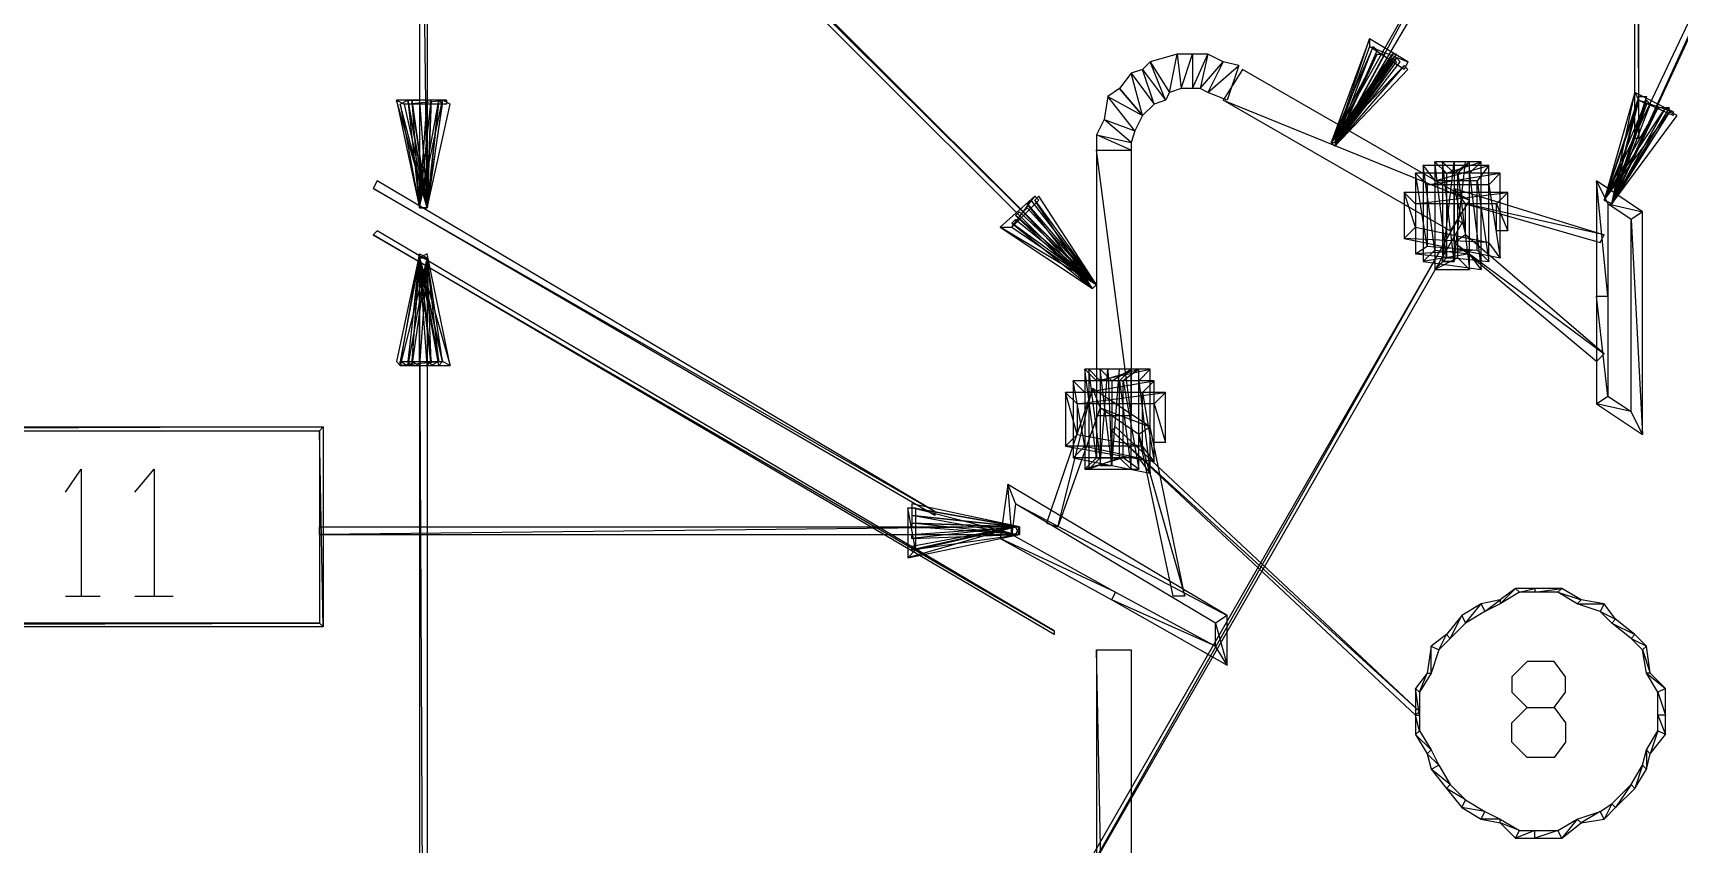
# Model space of a CAD drawing. Header units: millimetres. Extents: x 21 to 1147, y -811 to 126.
# Drawn here: x 296.6 to 348, y -139.3 to -114 of the extents above; entities that cross this region are included whole.
import ezdxf

# ---------------------------------------------------------------- set-up
doc = ezdxf.new("R2010")
doc.units = ezdxf.units.MM
doc.layers.add('EDITED_LINES', color=4, linetype='Continuous')

msp = doc.modelspace()

# ---------------------------------------------------------------- linework, layer by layer
at = {"layer": 'EDITED_LINES'}
for p, q in [((329.8, -121.84), (293.44, -85.72)), ((293.44, -85.72), (329.68, -121.96)), ((329.8, -121.84), (293.44, -85.72)), ((293.56, -85.6), (329.8, -121.84)), ((346.6, -96.4), (346.72, -117.28)), ((346.6, -96.4), (346.72, -117.28)), ((346.6, -117.28), (346.6, -96.4)), ((346.72, -117.28), (346.72, -96.4)), ((308.92, -119.44), (308.68, -101.32)), ((308.68, -101.32), (308.68, -119.44)), ((308.92, -119.44), (308.68, -101.32)), ((308.92, -101.32), (308.92, -119.44)), ((354.04, -101.44), (345.64, -119.2)), ((345.88, -119.32), (354.04, -101.44)), ((345.88, -119.32), (354.04, -101.44)), ((354.16, -101.44), (345.88, -119.32)), ((340.6, -111.28), (337.12, -117.4)), ((337.24, -117.52), (340.6, -111.28)), ((337.24, -117.52), (340.6, -111.28)), ((340.84, -111.4), (337.24, -117.52)), ((338.32, -114.16), (337.12, -117.4)), ((338.44, -114.4), (337.12, -117.4)), ((338.44, -114.4), (337.12, -117.4)), ((337.24, -117.4), (338.32, -114.16)), ((337.24, -117.4), (338.32, -114.16)), ((338.32, -114.4), (337.24, -117.4)), ((337.24, -117.52), (338.44, -114.4)), ((337.24, -117.52), (338.44, -114.4)), ((337.24, -117.52), (338.44, -114.4)), ((337.24, -117.52), (338.44, -114.4)), ((338.56, -114.52), (337.24, -117.52)), ((338.56, -114.52), (337.24, -117.52)), ((338.32, -114.16), (338.32, -114.4)), ((338.32, -114.16), (338.32, -114.4)), ((339.52, -114.88), (338.32, -114.16)), ((338.32, -114.4), (339.52, -114.88)), ((338.32, -114.4), (339.52, -114.88)), ((339.4, -115.12), (338.32, -114.4)), ((338.44, -114.4), (338.56, -114.52)), ((338.44, -114.4), (338.56, -114.52)), ((331.48, -114.88), (331.24, -115.12)), ((332.32, -114.64), (331.48, -114.88)), ((331.96, -116.08), (331.48, -114.88)), ((331.96, -116.08), (331.48, -114.88)), ((331.48, -114.88), (332.08, -115.84)), ((331.48, -114.88), (332.08, -115.84)), ((332.08, -115.84), (332.32, -114.64)), ((332.08, -115.84), (332.32, -114.64)), ((332.32, -114.64), (332.44, -115.72)), ((332.32, -114.64), (332.44, -115.72)), ((332.8, -114.64), (332.32, -114.64)), ((332.44, -115.72), (332.8, -114.64)), ((332.44, -115.72), (332.8, -114.64)), ((332.8, -114.64), (332.8, -115.72)), ((332.8, -114.64), (332.8, -115.72)), ((332.8, -115.72), (333.28, -114.64)), ((333.28, -114.64), (332.8, -114.64)), ((332.8, -115.72), (333.28, -114.64)), ((333.28, -114.64), (333.04, -115.72)), ((333.28, -114.64), (333.04, -115.72)), ((333.04, -115.72), (333.76, -114.88)), ((333.04, -115.72), (333.76, -114.88)), ((333.76, -114.88), (333.28, -114.64)), ((333.76, -114.88), (333.28, -115.84)), ((333.76, -114.88), (333.28, -115.84)), ((333.28, -115.84), (334.24, -115)), ((333.28, -115.84), (334.24, -115)), ((334.24, -115), (333.76, -114.88)), ((334.24, -115), (333.88, -116.08)), ((337.12, -117.4), (339.04, -114.64)), ((338.56, -114.64), (337.12, -117.4)), ((337.12, -117.4), (339.16, -114.76)), ((337.12, -117.4), (339.04, -114.76)), ((337.12, -117.4), (339.4, -115)), ((339.04, -114.64), (337.24, -117.52)), ((337.24, -117.52), (339.16, -114.64)), ((339.04, -114.64), (337.24, -117.52)), ((337.24, -117.52), (338.56, -114.64)), ((337.24, -117.52), (338.56, -114.64)), ((338.8, -114.64), (337.24, -117.52)), ((339.16, -114.76), (337.24, -117.52)), ((339.16, -114.76), (337.24, -117.52)), ((339.04, -114.76), (337.24, -117.52)), ((339.04, -114.76), (337.24, -117.52)), ((337.24, -117.52), (339.28, -114.88)), ((337.24, -117.52), (339.16, -114.88)), ((339.4, -115), (337.24, -117.52)), ((339.4, -115), (337.24, -117.52)), ((338.56, -114.64), (338.8, -114.64)), ((339.16, -114.64), (339.04, -114.64)), ((339.16, -114.88), (339.04, -114.76)), ((339.28, -114.88), (339.16, -114.76)), ((339.52, -114.88), (339.4, -115.12)), ((339.52, -115.12), (339.4, -115)), ((330.88, -115.24), (330.52, -115.72)), ((331.24, -115.12), (330.88, -115.24)), ((331.24, -116.56), (330.88, -115.24)), ((331.24, -116.56), (330.88, -115.24)), ((330.88, -115.24), (331.6, -116.2)), ((330.88, -115.24), (331.6, -116.2)), ((331.6, -116.2), (331.24, -115.12)), ((331.6, -116.2), (331.24, -115.12)), ((331.24, -115.12), (331.96, -116.08)), ((331.24, -115.12), (331.96, -116.08)), ((334.36, -115.12), (333.76, -116.08)), ((341.44, -119.2), (334.36, -115.12)), ((337.24, -117.52), (339.52, -115.12)), ((330.16, -115.96), (330.04, -116.68)), ((330.52, -115.72), (330.16, -115.96)), ((331, -117.04), (330.16, -115.96)), ((331, -117.04), (330.16, -115.96)), ((330.16, -115.96), (331.24, -116.56)), ((330.16, -115.96), (331.24, -116.56)), ((331.24, -116.56), (330.52, -115.72)), ((330.52, -115.72), (331.24, -116.56)), ((332.08, -115.84), (331.96, -116.08)), ((332.44, -115.72), (332.08, -115.84)), ((332.8, -115.72), (332.44, -115.72)), ((333.04, -115.72), (332.8, -115.72)), ((333.28, -115.84), (333.04, -115.72)), ((333.88, -116.08), (333.28, -115.84)), ((346.6, -115.84), (345.64, -119.2)), ((346.72, -115.96), (345.64, -119.2)), ((345.88, -119.32), (346.6, -115.84)), ((345.88, -119.32), (346.6, -115.84)), ((345.88, -119.32), (346.72, -115.96)), ((345.88, -119.32), (346.72, -115.96)), ((346.96, -115.96), (345.88, -119.32)), ((346.6, -115.84), (346.72, -116.08)), ((346.6, -115.84), (346.72, -116.08)), ((347.8, -116.44), (346.6, -115.84)), ((346.72, -115.96), (346.96, -115.96)), ((308.92, -119.44), (307.96, -116.08)), ((307.96, -116.08), (308.68, -119.44)), ((308.92, -119.44), (307.96, -116.08)), ((307.96, -116.08), (308.2, -116.2)), ((307.96, -116.08), (308.2, -116.2)), ((309.52, -116.08), (307.96, -116.08)), ((308.08, -116.2), (308.32, -116.08)), ((308.92, -119.44), (308.08, -116.2)), ((308.08, -116.2), (308.68, -119.44)), ((308.92, -119.44), (308.08, -116.2)), ((308.2, -116.2), (309.52, -116.08)), ((308.2, -116.2), (309.52, -116.08)), ((308.2, -116.2), (308.92, -119.44)), ((309.52, -116.2), (308.2, -116.2)), ((308.32, -116.08), (308.92, -119.44)), ((308.92, -119.44), (308.32, -116.08)), ((308.32, -116.08), (308.68, -119.44)), ((308.92, -119.44), (308.32, -116.08)), ((308.32, -116.08), (308.44, -116.08)), ((308.44, -116.08), (308.92, -119.44)), ((308.92, -119.44), (308.44, -116.08)), ((308.44, -116.08), (308.68, -119.44)), ((308.92, -119.44), (308.44, -116.08)), ((308.44, -116.08), (308.68, -116.08)), ((308.68, -119.44), (309.4, -116.08)), ((308.68, -119.44), (309.28, -116.08)), ((308.68, -119.44), (309.04, -116.08)), ((308.68, -119.44), (308.92, -116.08)), ((308.68, -116.08), (308.92, -119.44)), ((309.4, -116.08), (308.92, -119.44)), ((309.4, -116.08), (308.92, -119.44)), ((309.28, -116.08), (308.92, -119.44)), ((309.28, -116.08), (308.92, -119.44)), ((309.04, -116.08), (308.92, -119.44)), ((308.92, -119.44), (309.28, -116.08)), ((309.04, -116.08), (308.92, -119.44)), ((309.04, -116.08), (308.92, -116.08)), ((308.92, -116.08), (308.92, -119.44)), ((308.92, -119.44), (309.04, -116.08)), ((308.92, -116.08), (308.92, -119.44)), ((308.92, -119.44), (309.64, -116.2)), ((308.92, -119.44), (309.4, -116.2)), ((309.28, -116.08), (309.04, -116.08)), ((309.4, -116.2), (309.28, -116.08)), ((309.64, -116.2), (309.4, -116.08)), ((309.52, -116.08), (309.52, -116.2)), ((331.24, -116.56), (331, -117.04)), ((331.6, -116.2), (331.24, -116.56)), ((331.96, -116.08), (331.6, -116.2)), ((333.76, -116.08), (341.44, -119.2)), ((333.76, -116.08), (341.44, -119.2)), ((340.84, -120.16), (333.76, -116.08)), ((346.72, -116.08), (345.64, -119.2)), ((346.96, -116.08), (345.64, -119.2)), ((345.64, -119.2), (347.56, -116.32)), ((345.64, -119.2), (347.32, -116.32)), ((345.64, -119.2), (347.32, -116.32)), ((345.64, -119.2), (347.68, -116.44)), ((346.72, -116.08), (345.88, -119.32)), ((345.88, -119.32), (346.72, -116.08)), ((345.88, -119.32), (346.72, -116.08)), ((345.88, -119.32), (346.96, -116.08)), ((345.88, -119.32), (346.96, -116.08)), ((346.96, -116.2), (345.88, -119.32)), ((347.08, -116.2), (345.88, -119.32)), ((347.56, -116.32), (345.88, -119.32)), ((345.88, -119.32), (347.68, -116.32)), ((347.56, -116.32), (345.88, -119.32)), ((347.32, -116.32), (345.88, -119.32)), ((345.88, -119.32), (347.56, -116.32)), ((347.32, -116.32), (345.88, -119.32)), ((347.32, -116.32), (345.88, -119.32)), ((345.88, -119.32), (347.56, -116.32)), ((347.32, -116.32), (345.88, -119.32)), ((347.68, -116.44), (345.88, -119.32)), ((347.68, -116.44), (345.88, -119.32)), ((345.88, -119.32), (347.92, -116.56)), ((346.72, -116.08), (347.8, -116.44)), ((346.72, -116.08), (347.8, -116.44)), ((347.8, -116.56), (346.72, -116.08)), ((346.72, -116.08), (346.96, -116.2)), ((346.96, -116.08), (347.08, -116.2)), ((347.56, -116.32), (347.32, -116.32)), ((347.56, -116.32), (347.32, -116.32)), ((347.68, -116.32), (347.56, -116.32)), ((347.92, -116.56), (347.68, -116.44)), ((347.8, -116.44), (347.8, -116.56)), ((330.04, -116.68), (329.8, -117.16)), ((330.88, -117.4), (330.04, -116.68)), ((330.88, -117.4), (330.04, -116.68)), ((330.04, -116.68), (331, -117.04)), ((330.04, -116.68), (331, -117.04)), ((331, -117.04), (330.88, -117.4)), ((330.88, -117.64), (329.8, -117.16)), ((329.8, -117.16), (329.8, -117.64)), ((330.88, -117.64), (329.8, -117.16)), ((329.8, -117.16), (330.88, -117.4)), ((329.8, -117.16), (330.88, -117.4)), ((330.88, -117.4), (330.88, -117.64)), ((337.24, -117.52), (337.12, -117.4)), ((337.12, -117.4), (337.24, -117.4)), ((337.24, -117.52), (337.12, -117.4)), ((337.12, -117.4), (337.24, -117.52)), ((337.24, -117.52), (337.12, -117.4)), ((337.12, -117.4), (337.24, -117.52)), ((337.24, -117.52), (337.12, -117.4)), ((337.12, -117.4), (337.24, -117.52)), ((337.12, -117.4), (337.24, -117.52)), ((346.72, -117.28), (346.6, -117.28)), ((330.88, -125.92), (329.8, -117.64)), ((329.8, -117.64), (329.8, -125.92)), ((330.88, -125.92), (329.8, -117.64)), ((329.8, -117.64), (330.88, -117.64)), ((329.8, -117.64), (330.88, -117.64)), ((330.88, -117.64), (330.88, -125.92)), ((340.36, -120.76), (340, -118.12)), ((340, -118.12), (340, -121.12)), ((340.36, -120.76), (340, -118.12)), ((340, -118.12), (340.36, -118.6)), ((340, -118.12), (340.36, -118.6)), ((342.04, -118.12), (340, -118.12)), ((340.72, -121), (340.36, -118)), ((340.36, -118), (340.36, -121.36)), ((340.72, -121), (340.36, -118)), ((340.36, -118), (340.72, -118.36)), ((340.36, -118), (340.72, -118.36)), ((341.8, -118), (340.36, -118)), ((340.36, -118.6), (342.04, -118.12)), ((340.36, -118.6), (342.04, -118.12)), ((340.6, -121.12), (340.96, -118)), ((340.96, -121.12), (340.6, -118)), ((340.6, -118), (340.6, -121.12)), ((340.96, -121.12), (340.6, -118)), ((340.6, -118), (340.96, -118.36)), ((340.6, -118), (340.96, -118.36)), ((341.44, -118), (340.6, -118)), ((340.72, -118.36), (341.8, -118)), ((340.72, -118.36), (341.8, -118)), ((341.32, -118), (340.96, -118)), ((340.96, -118), (340.96, -121.12)), ((340.96, -121.12), (341.32, -118)), ((340.96, -118), (340.96, -121.12)), ((340.96, -118.36), (341.44, -118)), ((340.96, -118.36), (341.44, -118)), ((341.44, -118), (341.08, -118.36)), ((341.44, -118), (341.08, -118.36)), ((341.44, -121.36), (341.44, -118)), ((341.8, -118), (341.44, -118.36)), ((341.8, -118), (341.44, -118.36)), ((342.04, -118.12), (341.68, -118.6)), ((342.04, -118.12), (341.68, -118.6)), ((341.8, -121.36), (341.8, -118)), ((342.04, -121.12), (342.04, -118.12)), ((307.36, -118.6), (307.24, -118.84)), ((324.76, -128.92), (307.36, -118.6)), ((340.12, -120.64), (339.76, -118.36)), ((339.76, -118.36), (339.76, -120.88)), ((340.12, -120.64), (339.76, -118.36)), ((339.76, -118.36), (340.12, -118.72)), ((339.76, -118.36), (340.12, -118.72)), ((342.4, -118.36), (339.76, -118.36)), ((340.12, -118.72), (342.4, -118.36)), ((340.12, -118.72), (342.4, -118.36)), ((340.36, -118.6), (340.36, -120.76)), ((341.68, -118.6), (340.36, -118.6)), ((340.72, -118.36), (340.72, -121)), ((341.44, -118.36), (340.72, -118.36)), ((340.96, -118.36), (340.96, -121.12)), ((341.08, -118.36), (340.96, -118.36)), ((341.08, -118.36), (341.44, -121.36)), ((341.08, -118.36), (341.44, -121.36)), ((341.08, -121), (341.08, -118.36)), ((341.44, -118.36), (341.8, -121.36)), ((341.44, -118.36), (341.8, -121.36)), ((341.44, -120.88), (341.44, -118.36)), ((341.68, -118.6), (342.04, -121.12)), ((341.68, -118.6), (342.04, -121.12)), ((341.68, -120.76), (341.68, -118.6)), ((342.4, -118.36), (342.04, -118.72)), ((342.4, -118.36), (342.04, -118.72)), ((342.4, -121), (342.4, -118.36)), ((345.76, -122.2), (345.4, -118.6)), ((345.4, -118.6), (345.4, -122.2)), ((345.76, -122.2), (345.4, -118.6)), ((345.4, -118.6), (345.76, -119.32)), ((345.4, -118.6), (345.76, -119.32)), ((346.84, -119.56), (345.4, -118.6)), ((307.24, -118.84), (324.76, -128.92)), ((307.24, -118.84), (324.76, -128.92)), ((324.76, -129.04), (307.24, -118.84)), ((327.88, -119.08), (326.8, -120.04)), ((327.16, -120.04), (327.88, -119.08)), ((327.16, -120.04), (327.88, -119.08)), ((328, -119.08), (327.88, -119.2)), ((327.88, -119.08), (328, -119.2)), ((329.8, -121.84), (328, -119.08)), ((339.76, -120.04), (339.4, -118.96)), ((339.4, -118.96), (339.4, -120.4)), ((339.76, -120.04), (339.4, -118.96)), ((339.4, -118.96), (339.76, -119.32)), ((339.4, -118.96), (339.76, -119.32)), ((342.64, -118.96), (339.4, -118.96)), ((339.76, -119.32), (342.64, -118.96)), ((339.76, -119.32), (342.64, -118.96)), ((340.12, -118.72), (340.12, -120.64)), ((342.04, -118.72), (340.12, -118.72)), ((341.32, -119.32), (340.96, -118.84)), ((340.96, -118.84), (345.64, -120.28)), ((341.32, -119.32), (340.96, -118.84)), ((340.96, -118.84), (341.32, -120.28)), ((340.96, -118.84), (341.32, -120.28)), ((340.96, -120.52), (340.96, -118.84)), ((342.04, -118.72), (342.4, -121)), ((342.04, -118.72), (342.4, -121)), ((342.04, -120.52), (342.04, -118.72)), ((342.64, -118.96), (342.28, -119.32)), ((342.64, -118.96), (342.28, -119.32)), ((342.64, -120.16), (342.64, -118.96)), ((308.92, -119.44), (308.68, -119.44)), ((308.68, -119.44), (308.92, -119.44)), ((308.92, -119.44), (308.68, -119.44)), ((308.68, -119.44), (308.92, -119.44)), ((308.92, -119.44), (308.68, -119.44)), ((308.68, -119.44), (308.92, -119.44)), ((308.92, -119.44), (308.68, -119.44)), ((308.68, -119.44), (308.92, -119.44)), ((308.68, -119.44), (308.92, -119.44)), ((328, -119.2), (327.16, -120.04)), ((327.28, -119.68), (327.4, -119.56)), ((327.28, -119.68), (327.4, -119.56)), ((327.4, -119.56), (329.8, -121.84)), ((327.4, -119.56), (329.8, -121.84)), ((327.64, -119.44), (327.52, -119.56)), ((327.52, -119.56), (329.8, -121.84)), ((327.52, -119.56), (329.8, -121.84)), ((329.68, -121.96), (327.52, -119.56)), ((327.76, -119.2), (327.64, -119.32)), ((327.76, -119.2), (327.64, -119.32)), ((327.64, -119.32), (329.8, -121.84)), ((327.64, -119.32), (329.8, -121.84)), ((329.68, -121.96), (327.64, -119.32)), ((327.64, -119.32), (329.8, -121.84)), ((327.64, -119.32), (329.8, -121.84)), ((329.68, -121.96), (327.64, -119.32)), ((329.8, -121.84), (327.64, -119.44)), ((329.8, -121.84), (327.76, -119.2)), ((329.8, -121.84), (327.76, -119.2)), ((327.88, -119.2), (329.8, -121.84)), ((327.88, -119.2), (329.8, -121.84)), ((329.68, -121.96), (327.88, -119.2)), ((339.76, -119.32), (339.76, -120.04)), ((342.28, -119.32), (339.76, -119.32)), ((341.44, -119.2), (340.84, -120.16)), ((345.64, -120.28), (341.32, -119.32)), ((341.32, -119.32), (345.52, -120.52)), ((345.64, -120.28), (341.32, -119.32)), ((341.32, -120.28), (341.32, -119.32)), ((342.28, -119.32), (342.64, -120.16)), ((342.28, -119.32), (342.64, -120.16)), ((342.28, -120.16), (342.28, -119.32)), ((345.88, -119.32), (345.64, -119.2)), ((345.64, -119.2), (345.88, -119.32)), ((345.88, -119.32), (345.64, -119.2)), ((345.64, -119.2), (345.88, -119.32)), ((345.88, -119.32), (345.64, -119.2)), ((345.64, -119.2), (345.88, -119.32)), ((345.88, -119.32), (345.64, -119.2)), ((345.64, -119.2), (345.88, -119.32)), ((345.64, -119.2), (345.88, -119.32)), ((345.76, -119.32), (345.76, -122.2)), ((345.76, -119.32), (346.84, -119.56)), ((345.76, -119.32), (346.84, -119.56)), ((346.48, -119.8), (345.76, -119.32)), ((346.84, -119.56), (346.48, -119.8)), ((346.84, -119.56), (346.48, -119.8)), ((346.84, -126.52), (346.84, -119.56)), ((307.36, -120.16), (307.24, -120.28)), ((328.48, -132.64), (307.36, -120.16)), ((329.8, -121.84), (326.8, -120.04)), ((326.8, -120.04), (329.68, -121.96)), ((329.8, -121.84), (326.8, -120.04)), ((326.8, -120.04), (327.16, -120.04)), ((326.8, -120.04), (327.16, -120.04)), ((327.16, -119.92), (327.28, -119.8)), ((329.8, -121.84), (327.16, -119.92)), ((327.16, -119.92), (329.68, -121.96)), ((329.8, -121.84), (327.16, -119.92)), ((327.16, -120.04), (329.8, -121.84)), ((329.8, -121.84), (327.28, -119.68)), ((327.28, -119.68), (329.68, -121.96)), ((329.8, -121.84), (327.28, -119.68)), ((329.8, -121.84), (327.28, -119.68)), ((327.28, -119.68), (329.68, -121.96)), ((329.8, -121.84), (327.28, -119.68)), ((327.28, -119.8), (329.8, -121.84)), ((341.08, -119.8), (327.64, -143.2)), ((327.76, -143.32), (341.08, -119.8)), ((327.76, -143.32), (341.08, -119.8)), ((341.2, -119.92), (327.76, -143.32)), ((339.4, -120.4), (339.76, -120.04)), ((339.4, -120.4), (339.76, -120.04)), ((339.76, -120.04), (342.04, -120.52)), ((341.08, -119.8), (341.2, -119.92)), ((342.64, -120.16), (342.28, -120.16)), ((346.48, -119.8), (346.84, -126.52)), ((346.48, -119.8), (346.84, -126.52)), ((346.48, -125.8), (346.48, -119.8)), ((307.24, -120.28), (328.48, -132.64)), ((307.24, -120.28), (328.48, -132.64)), ((328.48, -132.76), (307.24, -120.28)), ((342.04, -120.52), (339.4, -120.4)), ((339.4, -120.4), (342.4, -121)), ((342.04, -120.52), (339.4, -120.4)), ((339.76, -120.88), (340.12, -120.64)), ((339.76, -120.88), (340.12, -120.64)), ((340.12, -120.64), (341.68, -120.76)), ((341.32, -120.28), (340.96, -120.52)), ((341.32, -120.28), (340.96, -120.52)), ((340.96, -120.52), (345.64, -124)), ((340.96, -120.52), (345.64, -124)), ((345.4, -124.24), (340.96, -120.52)), ((345.64, -124), (341.32, -120.28)), ((342.4, -121), (342.04, -120.52)), ((342.4, -121), (342.04, -120.52)), ((345.52, -120.52), (345.64, -120.28)), ((308.68, -120.88), (307.96, -124.24)), ((308.08, -124.36), (308.68, -120.88)), ((308.08, -124.36), (308.68, -120.88)), ((308.92, -121), (308.08, -124.36)), ((308.68, -121), (308.08, -124.24)), ((308.32, -124.36), (308.68, -121)), ((308.32, -124.36), (308.68, -121)), ((308.92, -121), (308.32, -124.36)), ((308.68, -121), (308.32, -124.24)), ((308.44, -124.36), (308.68, -121)), ((308.44, -124.36), (308.68, -121)), ((308.92, -121), (308.44, -124.36)), ((308.68, -121), (308.44, -124.24)), ((308.68, -120.88), (308.92, -121)), ((308.92, -120.88), (308.68, -121)), ((308.68, -121), (309.64, -124.36)), ((308.68, -121), (309.64, -124.36)), ((309.4, -124.24), (308.68, -121)), ((308.68, -121), (308.92, -121)), ((308.92, -121), (308.68, -121)), ((308.68, -121), (309.4, -124.24)), ((308.68, -121), (309.4, -124.24)), ((309.28, -124.36), (308.68, -121)), ((308.68, -121), (308.92, -121)), ((308.92, -121), (308.68, -121)), ((308.68, -121), (309.28, -124.24)), ((308.68, -121), (309.28, -124.24)), ((309.04, -124.36), (308.68, -121)), ((308.68, -124.36), (308.68, -121)), ((308.68, -124.36), (308.68, -121)), ((308.68, -121), (308.92, -121)), ((308.92, -121), (308.68, -124.36)), ((308.92, -121), (308.68, -121)), ((308.68, -121), (309.04, -124.24)), ((308.68, -121), (309.04, -124.24)), ((308.92, -124.36), (308.68, -121)), ((308.92, -172.84), (308.68, -121)), ((308.68, -121), (308.68, -172.84)), ((308.92, -172.84), (308.68, -121)), ((308.68, -121), (308.92, -121)), ((309.64, -124.36), (308.92, -120.88)), ((309.4, -124.24), (308.92, -121)), ((309.28, -124.24), (308.92, -121)), ((309.04, -124.24), (308.92, -121)), ((308.92, -121), (308.92, -172.84)), ((341.68, -120.76), (339.76, -120.88)), ((341.68, -120.76), (339.76, -120.88)), ((339.76, -120.88), (342.04, -121.12)), ((340, -121.12), (340.36, -120.76)), ((340, -121.12), (340.36, -120.76)), ((341.44, -120.88), (340, -121.12)), ((341.44, -120.88), (340, -121.12)), ((340, -121.12), (341.8, -121.36)), ((340.36, -120.76), (341.44, -120.88)), ((341.08, -121), (340.36, -121.36)), ((341.08, -121), (340.36, -121.36)), ((340.36, -121.36), (340.72, -121)), ((340.36, -121.36), (340.72, -121)), ((340.96, -121.12), (340.6, -121.12)), ((340.6, -121.12), (340.96, -121.12)), ((340.72, -121), (341.08, -121)), ((341.44, -121.36), (341.08, -121)), ((341.44, -121.36), (341.08, -121)), ((341.8, -121.36), (341.44, -120.88)), ((341.8, -121.36), (341.44, -120.88)), ((342.04, -121.12), (341.68, -120.76)), ((342.04, -121.12), (341.68, -120.76)), ((340.36, -121.36), (341.44, -121.36)), ((329.8, -121.84), (329.68, -121.96)), ((329.68, -121.96), (329.8, -121.84)), ((329.8, -121.84), (329.68, -121.96)), ((329.68, -121.96), (329.8, -121.84)), ((329.8, -121.84), (329.68, -121.96)), ((329.68, -121.96), (329.8, -121.84)), ((329.8, -121.84), (329.68, -121.96)), ((329.68, -121.96), (329.8, -121.84)), ((329.68, -121.96), (329.8, -121.84)), ((345.76, -125.32), (345.4, -122.2)), ((345.4, -122.2), (345.4, -125.56)), ((345.76, -125.32), (345.4, -122.2)), ((345.4, -122.2), (345.76, -122.2)), ((345.4, -122.2), (345.76, -122.2)), ((345.76, -122.2), (345.76, -125.32)), ((307.96, -124.24), (308.08, -124.36)), ((309.4, -124.24), (308.08, -124.36)), ((309.4, -124.24), (308.08, -124.36)), ((308.08, -124.36), (308.08, -124.24)), ((308.08, -124.24), (309.4, -124.24)), ((308.08, -124.24), (308.32, -124.36)), ((308.32, -124.24), (308.44, -124.36)), ((308.44, -124.24), (308.68, -124.36)), ((309.04, -124.24), (308.92, -124.36)), ((309.28, -124.24), (309.04, -124.36)), ((309.4, -124.24), (309.28, -124.36)), ((309.64, -124.36), (309.4, -124.24)), ((309.64, -124.36), (309.4, -124.24)), ((345.64, -124), (345.4, -124.24)), ((308.08, -124.36), (309.64, -124.36)), ((329.8, -127.24), (329.44, -124.48)), ((329.44, -124.48), (329.44, -127.6)), ((329.8, -127.24), (329.44, -124.48)), ((329.44, -124.48), (329.8, -124.84)), ((329.44, -124.48), (329.8, -124.84)), ((331.48, -124.48), (329.44, -124.48)), ((329.92, -127.24), (329.56, -124.48)), ((329.56, -124.48), (329.56, -127.6)), ((329.92, -127.24), (329.56, -124.48)), ((329.56, -124.48), (329.92, -124.84)), ((329.56, -124.48), (329.92, -124.84)), ((331.12, -124.48), (329.56, -124.48)), ((329.8, -124.84), (331.48, -124.48)), ((329.8, -124.84), (331.48, -124.48)), ((329.92, -127.48), (330.16, -124.48)), ((330.28, -127.48), (329.92, -124.48)), ((329.92, -124.48), (329.92, -127.48)), ((330.28, -127.48), (329.92, -124.48)), ((329.92, -124.48), (330.28, -124.84)), ((329.92, -124.48), (330.28, -124.84)), ((330.88, -124.48), (329.92, -124.48)), ((329.92, -124.84), (331.12, -124.48)), ((329.92, -124.84), (331.12, -124.48)), ((330.52, -124.48), (330.16, -124.48)), ((330.16, -124.48), (330.28, -127.48)), ((330.16, -124.48), (330.28, -127.48)), ((330.28, -127.48), (330.52, -124.48)), ((330.28, -124.84), (330.88, -124.48)), ((330.28, -124.84), (330.88, -124.48)), ((330.88, -124.48), (330.52, -124.84)), ((330.88, -124.48), (330.52, -124.84)), ((331.12, -124.48), (330.64, -124.84)), ((331.12, -124.48), (330.64, -124.84)), ((330.88, -127.6), (330.88, -124.48)), ((331.12, -127.6), (331.12, -124.48)), ((331.48, -124.48), (331.12, -124.84)), ((331.48, -124.48), (331.12, -124.84)), ((331.48, -127.72), (331.48, -124.48)), ((329.68, -125.08), (328.24, -129.28)), ((328.6, -129.4), (329.68, -125.08)), ((328.6, -129.4), (329.68, -125.08)), ((329.2, -126.52), (328.84, -125.2)), ((328.84, -125.2), (328.84, -126.88)), ((329.2, -126.52), (328.84, -125.2)), ((328.84, -125.2), (329.2, -125.56)), ((328.84, -125.2), (329.2, -125.56)), ((331.96, -125.2), (328.84, -125.2)), ((329.44, -126.88), (329.08, -124.84)), ((329.08, -124.84), (329.08, -127.24)), ((329.44, -126.88), (329.08, -124.84)), ((329.08, -124.84), (329.44, -125.2)), ((329.08, -124.84), (329.44, -125.2)), ((331.6, -124.84), (329.08, -124.84)), ((329.2, -125.56), (331.96, -125.2)), ((329.2, -125.56), (331.96, -125.2)), ((329.44, -125.2), (331.6, -124.84)), ((329.44, -125.2), (331.6, -124.84)), ((329.44, -125.2), (329.44, -126.88)), ((331.24, -125.2), (329.44, -125.2)), ((329.68, -125.08), (329.92, -125.68)), ((329.68, -125.08), (329.92, -125.68)), ((331.48, -126.28), (329.68, -125.08)), ((329.8, -124.84), (329.8, -127.24)), ((331.12, -124.84), (329.8, -124.84)), ((329.92, -124.84), (329.92, -127.24)), ((330.64, -124.84), (329.92, -124.84)), ((330.28, -124.84), (330.28, -127.48)), ((330.52, -124.84), (330.28, -124.84)), ((330.52, -124.84), (330.88, -127.6)), ((330.52, -124.84), (330.88, -127.6)), ((330.52, -127.24), (330.52, -124.84)), ((330.64, -124.84), (331.12, -127.6)), ((330.64, -124.84), (331.12, -127.6)), ((330.64, -127.24), (330.64, -124.84)), ((331.12, -124.84), (331.48, -127.72)), ((331.12, -124.84), (331.48, -127.72)), ((331.12, -127.24), (331.12, -124.84)), ((331.6, -124.84), (331.24, -125.2)), ((331.6, -124.84), (331.24, -125.2)), ((331.24, -125.2), (331.6, -127.36)), ((331.24, -125.2), (331.6, -127.36)), ((331.24, -126.88), (331.24, -125.2)), ((331.6, -127.36), (331.6, -124.84)), ((331.96, -125.2), (331.6, -125.56)), ((331.96, -125.2), (331.6, -125.56)), ((331.96, -126.76), (331.96, -125.2)), ((329.92, -125.68), (328.6, -129.4)), ((329.2, -125.56), (329.2, -126.52)), ((331.6, -125.56), (329.2, -125.56)), ((329.92, -125.68), (331.48, -126.28)), ((329.92, -125.68), (331.48, -126.28)), ((331.12, -126.52), (329.92, -125.68)), ((331.6, -125.56), (331.96, -126.76)), ((331.6, -125.56), (331.96, -126.76)), ((331.6, -126.76), (331.6, -125.56)), ((345.4, -125.56), (345.76, -125.32)), ((345.4, -125.56), (345.76, -125.32)), ((346.48, -125.8), (345.4, -125.56)), ((345.4, -125.56), (346.84, -126.52)), ((346.48, -125.8), (345.4, -125.56)), ((345.76, -125.32), (346.48, -125.8)), ((346.84, -126.52), (346.48, -125.8)), ((346.84, -126.52), (346.48, -125.8)), ((272.08, -126.28), (305.68, -126.28)), ((305.68, -126.28), (272.2, -126.4)), ((305.68, -126.28), (272.2, -126.4)), ((305.56, -126.4), (305.68, -126.28)), ((305.56, -126.4), (305.68, -126.28)), ((305.68, -126.28), (305.68, -132.52)), ((329.8, -125.92), (330.88, -125.92)), ((330.4, -126.28), (330.28, -126.4)), ((339.88, -135.16), (330.4, -126.28)), ((331.48, -126.28), (331.12, -126.52)), ((331.48, -126.28), (331.12, -126.52)), ((332.56, -131.56), (331.48, -126.28)), ((272.2, -126.4), (305.56, -126.4)), ((305.68, -132.52), (305.56, -126.4)), ((305.56, -126.4), (305.56, -132.4)), ((305.68, -132.52), (305.56, -126.4)), ((328.84, -126.88), (329.2, -126.52)), ((328.84, -126.88), (329.2, -126.52)), ((329.2, -126.52), (331.24, -126.88)), ((330.28, -126.4), (339.88, -135.16)), ((330.28, -126.4), (339.88, -135.16)), ((339.76, -135.28), (330.28, -126.4)), ((331.12, -126.52), (332.56, -131.56)), ((331.12, -126.52), (332.56, -131.56)), ((332.2, -131.56), (331.12, -126.52)), ((331.96, -126.76), (331.6, -126.76)), ((331.24, -126.88), (328.84, -126.88)), ((328.84, -126.88), (331.6, -127.36)), ((331.24, -126.88), (328.84, -126.88)), ((329.08, -127.24), (329.44, -126.88)), ((329.08, -127.24), (329.44, -126.88)), ((331.12, -127.24), (329.08, -127.24)), ((329.08, -127.24), (331.48, -127.72)), ((331.12, -127.24), (329.08, -127.24)), ((329.44, -126.88), (331.12, -127.24)), ((330.64, -127.24), (329.44, -127.6)), ((330.64, -127.24), (329.44, -127.6)), ((329.44, -127.6), (329.8, -127.24)), ((329.44, -127.6), (329.8, -127.24)), ((330.52, -127.24), (329.56, -127.6)), ((330.52, -127.24), (329.56, -127.6)), ((329.56, -127.6), (329.92, -127.24)), ((329.56, -127.6), (329.92, -127.24)), ((329.8, -127.24), (330.64, -127.24)), ((329.92, -127.24), (330.52, -127.24)), ((330.88, -127.6), (330.52, -127.24)), ((330.88, -127.6), (330.52, -127.24)), ((331.12, -127.6), (330.64, -127.24)), ((331.12, -127.6), (330.64, -127.24)), ((331.48, -127.72), (331.12, -127.24)), ((331.48, -127.72), (331.12, -127.24)), ((331.6, -127.36), (331.24, -126.88)), ((331.6, -127.36), (331.24, -126.88)), ((297.64, -128.32), (298.12, -127.6)), ((298.12, -127.6), (298.12, -131.56)), ((299.8, -128.32), (300.4, -127.6)), ((300.4, -127.6), (300.4, -131.56)), ((329.44, -127.6), (331.12, -127.6)), ((329.56, -127.6), (330.88, -127.6)), ((330.28, -127.48), (329.92, -127.48)), ((329.92, -127.48), (330.28, -127.48)), ((327.04, -128.08), (326.8, -129.76)), ((327.16, -129.64), (327.04, -128.08)), ((327.16, -129.64), (327.04, -128.08)), ((327.04, -128.08), (327.28, -128.68)), ((327.04, -128.08), (327.28, -128.68)), ((333.88, -132.16), (327.04, -128.08)), ((324.16, -130.12), (323.92, -128.8)), ((323.92, -128.8), (323.92, -130.36)), ((324.16, -130.12), (323.92, -128.8)), ((323.92, -128.8), (324.16, -128.8)), ((324.04, -128.68), (324.04, -128.8)), ((327.4, -129.4), (324.04, -128.68)), ((324.04, -128.8), (327.4, -129.4)), ((324.04, -128.8), (327.4, -129.4)), ((327.28, -129.64), (324.04, -128.8)), ((324.04, -128.8), (324.04, -129.04)), ((327.4, -129.4), (324.04, -128.8)), ((324.16, -128.8), (324.16, -130.12)), ((327.28, -128.68), (327.16, -129.64)), ((327.28, -128.68), (333.88, -132.16)), ((327.28, -128.68), (333.88, -132.16)), ((333.52, -132.4), (327.28, -128.68)), ((327.4, -129.4), (305.56, -129.64)), ((327.4, -129.4), (305.56, -129.64)), ((305.56, -129.64), (305.56, -129.4)), ((305.56, -129.4), (327.4, -129.4)), ((327.28, -129.4), (323.92, -130.36)), ((327.28, -129.4), (323.92, -130.36)), ((324.04, -129.04), (327.4, -129.4)), ((324.04, -129.04), (327.4, -129.4)), ((327.28, -129.64), (324.04, -129.04)), ((324.04, -129.04), (324.04, -129.28)), ((327.4, -129.4), (324.04, -129.04)), ((324.04, -129.28), (327.4, -129.4)), ((324.04, -129.28), (327.4, -129.4)), ((327.4, -129.64), (324.04, -129.28)), ((324.04, -129.28), (324.04, -129.4)), ((327.4, -129.4), (324.04, -129.28)), ((327.28, -129.4), (324.04, -130.12)), ((327.28, -129.4), (324.04, -130.12)), ((324.04, -130), (327.28, -129.4)), ((327.4, -129.4), (324.04, -129.76)), ((327.4, -129.4), (324.04, -129.76)), ((324.04, -129.64), (327.4, -129.4)), ((324.04, -129.4), (327.4, -129.4)), ((324.04, -129.4), (327.4, -129.4)), ((327.4, -129.64), (324.04, -129.4)), ((327.4, -129.4), (324.04, -129.76)), ((327.4, -129.4), (324.04, -129.76)), ((324.04, -129.64), (327.4, -129.4)), ((324.16, -130.12), (327.28, -129.4)), ((324.76, -128.92), (324.76, -129.04)), ((327.4, -129.4), (327.28, -129.64)), ((327.4, -129.64), (327.28, -129.4)), ((327.4, -129.4), (327.28, -129.64)), ((327.4, -129.64), (327.28, -129.4)), ((327.4, -129.4), (327.4, -129.64)), ((327.4, -129.64), (327.4, -129.4)), ((327.4, -129.4), (327.4, -129.64)), ((327.4, -129.64), (327.4, -129.4)), ((327.4, -129.64), (327.4, -129.4)), ((328.24, -129.28), (328.6, -129.4)), ((305.56, -129.64), (327.4, -129.64)), ((323.92, -130.36), (327.4, -129.64)), ((324.04, -130.12), (327.4, -129.64)), ((324.04, -129.76), (327.4, -129.64)), ((324.04, -129.76), (324.04, -129.64)), ((324.04, -129.76), (327.4, -129.64)), ((324.04, -129.76), (324.04, -129.64)), ((326.8, -129.76), (327.16, -129.64)), ((326.8, -129.76), (327.16, -129.64)), ((330.4, -131.44), (326.8, -129.76)), ((326.8, -129.76), (330.28, -131.68)), ((330.4, -131.44), (326.8, -129.76)), ((327.16, -129.64), (330.4, -131.44)), ((323.92, -130.36), (324.16, -130.12)), ((323.92, -130.36), (324.16, -130.12)), ((324.04, -130.12), (324.04, -130)), ((330.28, -131.68), (330.4, -131.44)), ((330.28, -131.68), (330.4, -131.44)), ((330.4, -131.44), (333.52, -133.12)), ((342.4, -131.8), (342.88, -131.32)), ((342.88, -131.32), (342.4, -131.68)), ((342.4, -131.8), (342.88, -131.32)), ((343, -131.44), (342.4, -131.8)), ((342.88, -131.32), (343, -131.44)), ((343.48, -131.32), (342.88, -131.32)), ((342.88, -131.32), (343, -131.44)), ((343, -131.44), (343.48, -131.32)), ((343, -131.44), (343.48, -131.32)), ((343.48, -131.44), (343, -131.44)), ((343.48, -131.32), (343.48, -131.44)), ((343.48, -131.32), (343.48, -131.44)), ((343.48, -131.44), (344.32, -131.32)), ((344.32, -131.32), (343.48, -131.32)), ((343.48, -131.44), (344.32, -131.32)), ((344.2, -131.44), (343.48, -131.44)), ((344.32, -131.32), (344.2, -131.44)), ((344.32, -131.32), (344.2, -131.44)), ((344.2, -131.44), (344.92, -131.68)), ((344.2, -131.44), (344.92, -131.68)), ((344.8, -131.8), (344.2, -131.44)), ((344.92, -131.68), (344.32, -131.32)), ((297.64, -131.56), (298.72, -131.56)), ((299.8, -131.56), (301, -131.56)), ((333.52, -133.12), (330.28, -131.68)), ((330.28, -131.68), (333.88, -133.72)), ((333.52, -133.12), (330.28, -131.68)), ((332.56, -131.56), (332.2, -131.56)), ((341.8, -131.8), (341.2, -132.16)), ((341.32, -132.4), (341.8, -131.8)), ((341.32, -132.4), (341.8, -131.8)), ((342.4, -131.68), (341.8, -131.8)), ((341.8, -131.8), (341.92, -132.04)), ((341.8, -131.8), (341.92, -132.04)), ((341.92, -132.04), (342.4, -131.68)), ((341.92, -132.04), (342.4, -131.68)), ((342.4, -131.8), (341.92, -132.04)), ((342.4, -131.68), (342.4, -131.8)), ((342.4, -131.68), (342.4, -131.8)), ((344.92, -131.68), (344.8, -131.8)), ((344.92, -131.68), (344.8, -131.8)), ((344.8, -131.8), (345.64, -131.8)), ((344.8, -131.8), (345.64, -131.8)), ((345.52, -132.04), (344.8, -131.8)), ((345.64, -131.8), (344.92, -131.68)), ((345.64, -131.8), (345.52, -132.04)), ((345.64, -131.8), (345.52, -132.04)), ((346, -132.28), (345.64, -131.8)), ((272.2, -132.52), (305.56, -132.4)), ((305.56, -132.4), (272.2, -132.4)), ((272.2, -132.52), (305.56, -132.4)), ((305.56, -132.4), (305.68, -132.52)), ((305.56, -132.4), (305.68, -132.52)), ((333.88, -132.16), (333.52, -132.4)), ((333.88, -132.16), (333.52, -132.4)), ((333.52, -132.4), (333.88, -133.72)), ((333.52, -132.4), (333.88, -133.72)), ((333.52, -133.12), (333.52, -132.4)), ((333.88, -133.72), (333.88, -132.16)), ((341.2, -132.16), (340.72, -132.76)), ((340.84, -132.88), (341.2, -132.16)), ((340.84, -132.88), (341.2, -132.16)), ((341.32, -132.4), (340.84, -132.88)), ((341.2, -132.16), (341.32, -132.4)), ((341.2, -132.16), (341.32, -132.4)), ((341.92, -132.04), (341.32, -132.4)), ((345.52, -132.04), (346, -132.28)), ((345.52, -132.04), (346, -132.28)), ((345.88, -132.4), (345.52, -132.04)), ((346, -132.28), (345.88, -132.4)), ((346, -132.28), (345.88, -132.4)), ((345.88, -132.4), (346.6, -132.76)), ((345.88, -132.4), (346.6, -132.76)), ((346.48, -132.88), (345.88, -132.4)), ((346.6, -132.76), (346, -132.28)), ((305.68, -132.52), (272.2, -132.52)), ((328.48, -132.64), (328.48, -132.76)), ((340.72, -132.76), (340.24, -133.12)), ((340.48, -133.24), (340.72, -132.76)), ((340.48, -133.24), (340.72, -132.76)), ((340.84, -132.88), (340.48, -133.24)), ((340.72, -132.76), (340.84, -132.88)), ((340.72, -132.76), (340.84, -132.88)), ((346.6, -132.76), (346.48, -132.88)), ((346.6, -132.76), (346.48, -132.88)), ((346.48, -132.88), (346.96, -133.12)), ((346.48, -132.88), (346.96, -133.12)), ((346.84, -133.24), (346.48, -132.88)), ((346.96, -133.12), (346.6, -132.76)), ((330.88, -184.84), (329.8, -133.24)), ((329.8, -133.24), (329.8, -184.84)), ((330.88, -184.84), (329.8, -133.24)), ((329.8, -133.24), (330.88, -133.24)), ((330.88, -133.24), (330.88, -184.84)), ((333.88, -133.72), (333.52, -133.12)), ((333.88, -133.72), (333.52, -133.12)), ((340.24, -133.12), (340.12, -133.96)), ((340.24, -133.96), (340.24, -133.12)), ((340.24, -133.96), (340.24, -133.12)), ((340.24, -133.12), (340.48, -133.24)), ((340.24, -133.12), (340.48, -133.24)), ((340.48, -133.24), (340.24, -133.96)), ((346.96, -133.12), (346.84, -133.24)), ((346.96, -133.12), (346.84, -133.24)), ((346.84, -133.24), (347.08, -133.96)), ((346.84, -133.24), (347.08, -133.96)), ((346.96, -133.96), (346.84, -133.24)), ((347.08, -133.96), (346.96, -133.12)), ((340.12, -133.96), (339.76, -134.44)), ((339.88, -134.56), (340.12, -133.96)), ((339.88, -134.56), (340.12, -133.96)), ((340.24, -133.96), (339.88, -134.56)), ((340.12, -133.96), (340.24, -133.96)), ((340.12, -133.96), (340.24, -133.96)), ((343.24, -133.6), (342.76, -134.08)), ((344.08, -133.6), (343.24, -133.6)), ((344.44, -134.08), (344.08, -133.6)), ((347.08, -133.96), (346.96, -133.96)), ((347.08, -133.96), (346.96, -133.96)), ((346.96, -133.96), (347.56, -134.44)), ((346.96, -133.96), (347.56, -134.44)), ((347.32, -134.56), (346.96, -133.96)), ((347.56, -134.44), (347.08, -133.96)), ((339.88, -135.28), (339.76, -134.44)), ((339.76, -134.44), (339.76, -135.28)), ((339.88, -135.28), (339.76, -134.44)), ((339.76, -134.44), (339.88, -134.56)), ((339.76, -134.44), (339.88, -134.56)), ((339.88, -134.56), (339.88, -135.28)), ((342.76, -134.08), (342.76, -134.56)), ((342.76, -134.56), (343.24, -135.04)), ((344.08, -135.04), (344.44, -134.56)), ((344.44, -134.56), (344.44, -134.08)), ((347.56, -134.44), (347.32, -134.56)), ((347.56, -134.44), (347.32, -134.56)), ((347.32, -134.56), (347.56, -135.28)), ((347.32, -134.56), (347.56, -135.28)), ((347.32, -135.28), (347.32, -134.56)), ((347.56, -135.28), (347.56, -134.44)), ((342.76, -135.52), (343.24, -135.04)), ((343.24, -135.04), (344.08, -135.04)), ((344.08, -135.04), (344.44, -135.52)), ((339.88, -135.16), (339.76, -135.28)), ((339.88, -135.76), (339.76, -135.28)), ((339.76, -135.28), (339.76, -135.88)), ((339.88, -135.76), (339.76, -135.28)), ((339.76, -135.28), (339.88, -135.28)), ((339.76, -135.28), (339.88, -135.28)), ((339.88, -135.28), (339.88, -135.76)), ((342.76, -136.12), (342.76, -135.52)), ((344.44, -135.52), (344.44, -136.12)), ((347.56, -135.28), (347.32, -135.28)), ((347.56, -135.28), (347.32, -135.28)), ((347.32, -135.28), (347.56, -135.88)), ((347.32, -135.28), (347.56, -135.88)), ((347.32, -135.76), (347.32, -135.28)), ((347.56, -135.88), (347.56, -135.28)), ((339.76, -135.88), (339.88, -135.76)), ((339.76, -135.88), (339.88, -135.76)), ((340.24, -136.36), (339.76, -135.88)), ((339.76, -135.88), (340.12, -136.48)), ((340.24, -136.36), (339.76, -135.88)), ((339.88, -135.76), (340.24, -136.36)), ((346.96, -136.36), (347.32, -135.76)), ((347.32, -135.76), (347.08, -136.48)), ((347.32, -135.76), (347.08, -136.48)), ((347.08, -136.48), (347.56, -135.88)), ((347.56, -135.88), (347.32, -135.76)), ((347.56, -135.88), (347.32, -135.76)), ((340.12, -136.48), (340.24, -136.36)), ((340.12, -136.48), (340.24, -136.36)), ((340.48, -136.84), (340.12, -136.48)), ((340.12, -136.48), (340.24, -136.96)), ((340.48, -136.84), (340.12, -136.48)), ((340.24, -136.36), (340.48, -136.84)), ((343.24, -136.6), (342.76, -136.12)), ((344.08, -136.6), (343.24, -136.6)), ((344.44, -136.12), (344.08, -136.6)), ((346.84, -136.84), (346.96, -136.36)), ((347.08, -136.48), (346.96, -136.36)), ((347.08, -136.48), (346.96, -136.36)), ((346.96, -136.36), (346.96, -136.96)), ((346.96, -136.36), (346.96, -136.96)), ((346.96, -136.96), (347.08, -136.48)), ((340.24, -136.96), (340.48, -136.84)), ((340.24, -136.96), (340.48, -136.84)), ((340.84, -137.44), (340.24, -136.96)), ((340.24, -136.96), (340.72, -137.56)), ((340.84, -137.44), (340.24, -136.96)), ((340.48, -136.84), (340.84, -137.44)), ((346.48, -137.44), (346.84, -136.84)), ((346.84, -136.84), (346.6, -137.56)), ((346.84, -136.84), (346.6, -137.56)), ((346.6, -137.56), (346.96, -136.96)), ((346.96, -136.96), (346.84, -136.84)), ((346.96, -136.96), (346.84, -136.84)), ((340.72, -137.56), (340.84, -137.44)), ((340.72, -137.56), (340.84, -137.44)), ((341.32, -137.92), (340.72, -137.56)), ((340.72, -137.56), (341.2, -138.16)), ((341.32, -137.92), (340.72, -137.56)), ((340.84, -137.44), (341.32, -137.92)), ((345.88, -138.04), (346.48, -137.44)), ((346.48, -137.44), (346, -138.16)), ((346.48, -137.44), (346, -138.16)), ((346, -138.16), (346.6, -137.56)), ((346.6, -137.56), (346.48, -137.44)), ((346.6, -137.56), (346.48, -137.44)), ((341.2, -138.16), (341.32, -137.92)), ((341.2, -138.16), (341.32, -137.92)), ((341.32, -137.92), (341.92, -138.28)), ((345.52, -138.28), (345.88, -138.04)), ((345.88, -138.04), (345.64, -138.52)), ((345.88, -138.04), (345.64, -138.52)), ((346, -138.16), (345.88, -138.04)), ((346, -138.16), (345.88, -138.04)), ((341.92, -138.28), (341.2, -138.16)), ((341.2, -138.16), (341.8, -138.52)), ((341.92, -138.28), (341.2, -138.16)), ((341.8, -138.52), (341.92, -138.28)), ((341.8, -138.52), (341.92, -138.28)), ((342.4, -138.52), (341.8, -138.52)), ((341.8, -138.52), (342.4, -138.64)), ((342.4, -138.52), (341.8, -138.52)), ((341.92, -138.28), (342.4, -138.52)), ((342.4, -138.64), (342.4, -138.52)), ((342.4, -138.52), (343, -138.88)), ((342.4, -138.64), (342.4, -138.52)), ((343, -138.88), (342.4, -138.64)), ((342.4, -138.64), (342.88, -139.12)), ((343, -138.88), (342.4, -138.64)), ((344.2, -138.88), (344.8, -138.52)), ((344.8, -138.52), (344.32, -139.12)), ((344.8, -138.52), (344.32, -139.12)), ((344.32, -139.12), (344.92, -138.64)), ((344.8, -138.52), (345.52, -138.28)), ((344.92, -138.64), (344.8, -138.52)), ((344.92, -138.64), (344.8, -138.52)), ((345.52, -138.28), (344.92, -138.64)), ((345.52, -138.28), (344.92, -138.64)), ((344.92, -138.64), (345.64, -138.52)), ((345.64, -138.52), (345.52, -138.28)), ((345.64, -138.52), (345.52, -138.28)), ((345.64, -138.52), (346, -138.16)), ((343.48, -138.88), (342.88, -139.12)), ((343.48, -138.88), (342.88, -139.12)), ((342.88, -139.12), (343, -138.88)), ((342.88, -139.12), (343, -138.88)), ((342.88, -139.12), (343.48, -139.12)), ((343, -138.88), (343.48, -138.88)), ((344.2, -138.88), (343.48, -139.12)), ((344.2, -138.88), (343.48, -139.12)), ((343.48, -139.12), (343.48, -138.88)), ((343.48, -138.88), (344.2, -138.88)), ((343.48, -139.12), (343.48, -138.88)), ((343.48, -139.12), (344.32, -139.12)), ((344.32, -139.12), (344.2, -138.88)), ((344.32, -139.12), (344.2, -138.88))]:
    msp.add_line(p, q, dxfattribs=at)

doc.saveas('drawing.dxf')
